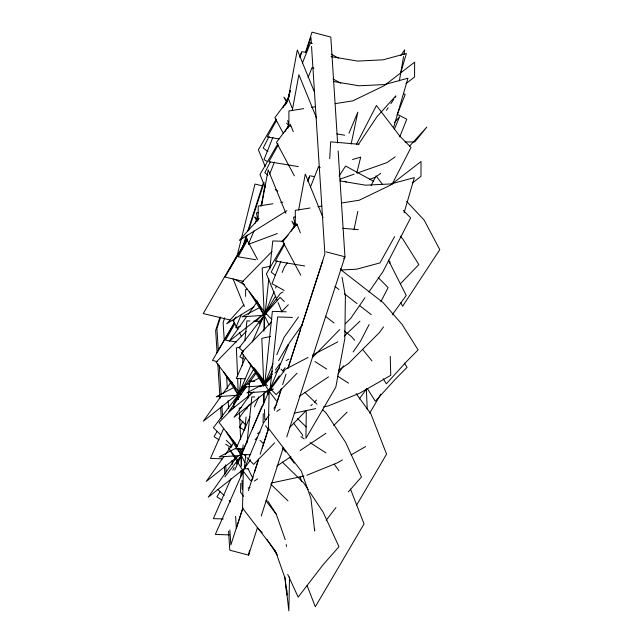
<?xml version="1.0" encoding="UTF-8"?>
<svg xmlns="http://www.w3.org/2000/svg" width="643" height="643" viewBox="0 0 643 643"><rect width="100%" height="100%" fill="white"/><g stroke="black" fill="none" stroke-linecap="round" stroke-linejoin="round"><path stroke-width="0.96" d="M245.618 296.423L245.65 289.487L247.611 289.181M258.156 219.946L258.213 206.081L272.962 203.743M294.526 227.067L295.266 225.211L295.322 210.349L310.079 208.011M306.277 411.665L305.931 438.309L335.823 387.102L344.841 338.531L345.387 296.101L342.092 277.358M238.32 399.223L237.685 378.47M240.739 483.351L240.554 492.321L243.609 496.3M240.884 476.375L241.004 470.395M241.085 466.408L241.021 448.541M238.698 461.28L228.313 447.737L243.295 471.231L242.532 508.099L275.517 551.107L285.13 578.467L288.836 610.85L289.535 576.964M263.895 331.241L264.225 315.295L262.191 267.938L270.036 266.266M263.083 422.572L263.268 413.602M263.453 404.632L263.678 393.669M286.955 590.081L286.858 595.064L284.72 576.425M314.692 528.916L314.652 530.909L310.947 498.526L301.342 471.166L268.348 428.158L269.112 391.29L254.138 367.796L265.133 382.135M329.706 158.741L330.671 141.83L358.995 144.281M240.876 378.727L239.413 392.688L233.377 406.384M242.234 365.763L243.384 354.791M244.846 340.83L246.936 320.889L249.902 320.986M243.158 444.916L242.323 452.897L206.274 481.406L224.11 456.249M244.83 428.961L246.084 416.994M246.92 409.02L247.129 407.027M248.069 398.049L249.846 381.098L254.789 381.259M245.763 454.714L244.3 468.675L215.341 534.413L229.189 534.872M247.016 442.754L251.823 396.876L254.789 396.98M268.782 278.845L265.229 312.747L252.361 341.963M269.827 268.87L272.753 240.948L283.635 241.31M261.331 205.744L264.844 185.313M399.383 80.889L403.563 56.576M403.9 54.623L404.736 49.76L400.846 55.571M261.508 205.76L268.179 169.816L285.91 213.347M282.807 107.944L288.289 98.556L297.307 49.985L314.66 92.592M292.227 110.652L298.899 74.709L316.629 118.24M298.617 210.028L305.288 174.084L323.019 217.615M228.57 531.231L229.792 550.207L248.592 555.126L249.492 550.657M351.134 144.064L357.821 112.179L348.972 133.262M353.996 229.72L357.846 211.362M356.857 172.67L360.715 157.133L352.525 159.512M290.331 90.55L287.284 101.104L285.468 104.648M300.032 56.954L301.141 53.112M308.021 181.053L309.13 177.211M290.331 90.655L287.284 101.104L284.849 105.476M300.016 57.388L301.68 51.681L306.574 52.509M307.997 181.487L309.661 175.788L314.556 176.608M400.822 72.514L406.36 53.506L382.979 59.839L357.5 61.077L331.057 56.624M393.556 127.652L407.951 78.229L384.57 84.563L359.091 85.8L333.629 81.516M404.101 212.777L414.341 177.613L390.96 183.938L365.481 185.176L340.018 180.892M219.962 317.144L215.654 330.486L217.069 352.46M241.824 249.468L246.132 236.126M247.668 231.359L263.373 182.749M305.546 52.163L312.016 32.15L330.815 37.069L337.623 142.939M220.613 317.079L216.916 328.533L218.339 350.58M243.745 245.481L246.824 235.933M248.672 230.202L264.096 182.475M306.028 52.638L310.963 37.366L311.349 43.378M224.672 317.859L223.129 322.633L224.286 340.613M255.231 223.266L257.385 216.57M260.785 206.065L262.633 200.327M242.869 507.761L230.845 544.991L229.873 529.961M248.415 490.577L258.59 459.07M260.134 454.304L268.766 427.571M274.32 410.387L281.409 388.428M282.647 384.61L286.039 374.105M287.887 368.383L324.884 253.824L311.542 46.384M242.845 508.275L236.367 528.337L235.595 516.361M251.485 481.519L253.029 476.744M254.572 471.962L258.582 459.544M262.288 448.075L268.461 428.969M277.101 402.213L281.112 389.787M288.209 367.812L300.554 329.594M301.487 326.724L322.778 260.793M248.592 555.126L257.513 527.485M261.211 516.048L283.378 447.424M286.762 436.935L344.945 256.79L338.138 150.928M272.881 137.313L264.016 159.593L267.488 161.522M286.545 102.96L289.133 96.466M302.427 63.046L310.553 42.623L312.289 43.587M269.666 174.108L274.473 162.036M288.136 127.684L288.876 125.827L288.932 110.974L303.681 108.635M308.077 77.554L312.144 67.346L313.88 68.311M280.862 261.412L271.997 283.692L284.158 290.443M310.408 187.145L318.534 166.722L320.27 167.686M397.061 114.936L405.186 94.505L403.491 93.621M399.761 136.871L406.778 119.228L397.454 114.35M254.001 230.853L248.335 244.372L277.358 233.53M241.438 314.266L235.772 327.777L240.45 326.033M274.079 291.665L265.229 312.747L229.181 341.256L247.025 316.099M275.622 288L276.386 286.167M282.156 272.423L284.471 266.925L287.349 262.866M250.955 365.192L239.413 392.688L203.365 421.197L221.2 396.04M272.929 363.906L264.852 383.148L260.15 386.869M276.779 354.735L284.085 337.326L298.473 317.039M247.708 440.061L242.323 452.897L238.738 448.203M252.321 429.066L261.556 407.067L263.863 403.828M394.255 129.492L399.641 116.632L394.344 122.628M245.53 357.484L236.278 378.478L245.176 378.775M223.724 428.294L210.454 458.419L222.325 458.813M249.966 416.929L235.893 448.886L243.81 449.144M254.395 406.882L258.816 396.844M263.638 385.888L264.45 384.064M231.062 478.456L213.363 518.628L223.258 518.957M234.679 470.242L241.921 453.805M269.104 136.501L263.196 148.003L267.962 151.684M270.245 162.108L264.787 172.726L267.962 175.177M287.509 128.487L288.876 125.827L287.694 120.498M277.093 260.6L271.185 272.102L275.156 275.172M293.907 227.863L295.266 225.211L293.489 217.205L295.459 216.892M356.495 144.233L376.428 105.484L399.713 135.994L411.022 147.456L391.997 184.445M371.059 185.578L376.042 175.885L382.609 184.493M369.09 324.586L360.482 341.32L353.152 351.938M380.865 301.696L388.115 287.606L378.132 277.495M276.57 120.345L267.319 136.959L279.07 138.936M278.162 145.069L268.911 161.69L298.288 166.625M287.413 128.455L288.876 125.827L286.617 123.207M247.442 240.177L238.191 256.798L255.818 259.764M234.88 323.59L225.621 340.203L236.399 342.02M284.552 244.444L275.3 261.066L304.686 266.009M293.803 227.831L295.266 225.211L297.235 224.897M394.593 236.648L379.989 262.891L356.6 269.216L340.927 269.98M247.121 239.092L225.058 277.053L243.44 281.425M234.558 322.505L212.487 360.466L217.326 361.615M276.337 119.035L258.398 149.755L265.189 166.433M277.921 143.759L259.989 174.486L265.27 187.451M284.897 131.815L288.884 124.983M229.27 269.594L247.201 238.866M216.707 352.999L234.14 323.132M284.319 243.134L266.387 273.862L277.326 300.715M291.295 231.191L295.274 224.367M243.416 350.684L239.863 356.72L243.215 358.882M259.153 323.927L275.389 296.31M217.085 431.485L214.039 436.661L219.062 439.908M233.329 403.868L253.631 369.347M243.03 421.085L239.477 427.129L244.501 430.368M265.366 383.107L272.471 371.027M278.564 360.667L288.209 344.27M219.994 491.694L216.948 496.87L221.972 500.109M232.686 470.113L234.213 467.525M236.238 464.077L242.331 453.717M369.701 413.103L380.865 394.111M356.632 505.085L386.58 454.159L370.874 413.827L356.15 393.637M343.651 258.799L344.945 256.79L326.146 251.871M339.062 176.029L345.621 166.047L373.671 181.318M358.231 144.739L377.136 116.512L395.718 95.976M386.483 110.283L388.147 107.791M390.928 103.644L393.709 99.488M394.818 97.832L395.935 96.169M364.975 297.717L350.885 318.14L345.299 323.855M368.921 291.994L383.011 271.571L410.636 217.864L403.322 210.446M337.937 374.001L343.571 365.827M248.174 314.475L256.806 302.298M269.835 306.253L265.229 312.747L271.885 319.491M222.928 393.604L230.982 382.239M244.01 386.194L239.413 392.688L241.406 394.714M246.639 386.499L228.804 411.657L253.881 391.828M248.367 384.064L256.42 372.699M250.762 393.709L234.076 417.243L270.116 388.734L279.327 375.753M302.588 324.249L289.358 342.912L270.116 388.734L241.165 454.472L250.071 454.762M267.729 379.089L264.852 383.148L267.512 385.848M282.775 370.882L285.082 367.635M225.259 454.625L233.891 442.448M237.026 456.61L208.252 497.184L244.3 468.675L250.625 459.753M269.288 414.735L263.534 422.853L244.3 468.675L248.254 468.811M273.894 408.249L276.771 404.19M383.541 326.869L379.474 332.511L348.522 363.52L338.515 370.199M392.27 314.773L406.231 295.418L388.332 260.029M359.276 399.03L366.831 388.549M220.573 434.716L213.396 427.716L254.564 373.318L256.316 372.401M272.503 373.953L263.839 385.696L241.672 387.207L249.548 383.083M275.389 370.038L280.002 363.777M247.523 235.097L245.755 237.452L257.513 259.475M297.227 225.54L295.266 225.211L282.864 241.72L300.747 275.196M236.142 316.935L233.184 320.865L237.894 329.674M249.203 404.712L238.826 418.175L245.296 424.476M224.841 476.833L242.628 453.95M326.178 520.235L335.935 507.568M238.513 399.215L238.408 395.236L245.642 387.03M248.278 384.04L250.907 381.058M271.74 376.742L263.839 385.696L248.865 362.21L259.25 375.745M275.027 373.012L279.633 367.788M255.134 439.772L257.112 437.529M348.329 491.903L361.495 476.977L345.637 442.392L326.322 413.28L322.738 409.776M259.161 218.387L239.252 240.394L286.899 210.695M243.938 304.734L226.682 323.807L253.913 306.832M409.511 146.154L426.839 127.089L414.799 141.942L405.01 141.934M400.332 283.868L418.834 264.562L402.856 239.083L400.235 236.077M271.973 251.501L241.945 282.237L265.229 312.747L268.726 309.17M281.755 241.503L288.04 235.065M246.156 331.442L216.12 362.178L239.413 392.688L242.202 389.827M255.93 321.444L261.516 315.721M271.587 321.91L241.559 352.637L264.249 382.368M281.369 311.903L288.353 304.758M234.398 406.657L219.03 422.387L237.54 446.636M266.941 381.002L264.852 383.148L272.367 311.349L286.215 311.807M297.106 373.173L276.152 394.609L270.832 389.216M312.474 357.444L339.713 329.578M274.577 442.914L253.631 464.359L246.976 457.615M289.945 427.193L306.012 410.756M310.899 405.757L312.297 404.326M314.387 402.18L316.485 400.034M333.733 425.513L347.099 412.123M344.359 336L359.943 321.17M405.95 83.654L414.574 76.983L414.631 62.122L384.064 85.768L352.854 100.838L335.156 103.644M412.348 183.03L420.964 176.359L421.028 161.497L390.462 185.144L359.252 200.214L341.546 203.019M395.18 156.828L387.062 162.575L356.961 173.176M376.637 176.278L380.704 173.401M265.897 314.186L264.225 315.295L239.212 347.775L243.52 351.978M232.87 388.034L216.233 396.747L238.408 395.236L240.072 394.127M265.511 384.586L263.839 385.696L257.128 372.426M276.82 411.359L280.155 409.133M299.325 396.337L328.509 376.87M254.29 481.101L257.626 478.882M276.803 466.087L290.974 456.634M300.144 450.51L325.993 433.269M342.446 459.914L337.286 462.88L306.848 475.249M351.038 454.955L365.65 446.539M283.016 292.002L280.388 293.377L264.225 315.295L264.603 329.208M258.687 308.093L242.049 316.806L264.225 315.295L265.977 314.379M286.135 360.562L288.763 359.188M252.177 381.709L258.309 378.494M308.045 357.444L285.275 369.363L269.112 391.29L246.936 392.801L260.954 385.462M312.426 355.145L337.824 341.851M265.591 384.779L263.839 385.696L261.814 338.347L270.631 336.458M273.492 388.991L269.112 391.29L276.442 400.846M257.473 433.519L260.102 432.144M235.78 448.243L219.142 456.956L241.318 455.445L241.583 465.379M340.034 179.148L354.14 174.173M369.371 179.413L375.014 177.428M240.289 347.043L236.375 347.879L237.597 376.493M241.246 407.67L239.284 408.088L239.365 410.065M266.716 419.067L264.755 419.485L264.49 409.543M294.156 413.2L315.713 408.594M323.558 406.923L328.452 405.878L359.815 393.138L390.759 375.311L390.245 356.431M248.11 487.973L250.071 487.555M271.627 482.949L303.97 476.045M311.55 107.381L315.488 106.762M280.83 202.497L282.799 202.183M258.349 212.624L256.38 212.937L257.956 220.051M317.947 206.765L321.878 206.138M292.477 317.433L277.639 316.935L270.116 388.734L272.102 388.798M253.856 321.122L259.788 321.315M342.623 228.281L358.255 229.631M290.837 126.157L288.876 125.827L276.466 142.344L294.357 175.82M336.868 133.905L344.696 135.223M262.698 185.883L254.958 184.043L237.331 254.909L203.22 313.575L230.323 320.021M232.26 320.487L234.197 320.945M331.394 54.197L338.347 58.055M332.986 78.92L340.806 83.26M344.592 181.189L346.328 182.154M275.164 189.621L277.768 191.067M234.888 279.424L244.444 284.728M315.006 361.543L326.724 369.106M337.615 376.123L348.498 383.14M300.852 436.693L304.203 438.847M310.063 442.633L325.977 452.889M225.765 444.225L230.789 447.464M340.549 269.497L383.132 302.636L402.108 324.434L418.095 349.913L406.215 361.937L386.347 383.791L383.148 378.695M334.979 286.424L338.917 289.495M344.439 293.795L357.058 303.617M359.421 305.457L371.252 314.66M325.358 316.26L334.038 323.011M344.286 330.992L351.383 336.514L354.655 340.276M284.327 301.583L280.018 297.379L264.225 315.295L249.251 291.809L259.635 305.345M281.071 369.186L283.949 371.984M304.774 392.278L316.991 404.182M297.605 418.593L306.221 426.992M259.981 440.326L263.574 443.831M282.253 462.028L303.801 483.022L308.214 489.677M226.32 440.318L232.067 445.912M270.767 484.139L288.008 500.937M217.736 489.323L224.206 495.624M229.229 500.519L230.668 501.918M257.248 527.815L262.272 532.717M243.649 454.239L245.65 456.265M406.649 201.388L424.163 220.123L439.78 249.645L402.639 306.205L400.806 302.732M362.507 349.294L371.959 360.86M295.266 225.211L291.882 221.264L294.703 226.553M257.594 220.284L254.765 216.996L257.12 221.401M293.554 423.142L302.106 434.298L302.765 436.179M265.527 425.754L268.581 429.741M282.631 448.058L285.685 452.045M289.961 457.615L294.237 463.193M234.422 386.081L223.426 371.75L238.408 395.236M236.11 444.699L226.336 431.951L241.318 455.445M243.295 471.231L250.625 480.787M265.897 500.696L276.281 514.239L285.227 539.71M334.215 464.198L338.925 470.652M309.87 492.176L323.107 512.141L338.965 546.719L323.172 564.634L298.159 597.114L287.726 574.368M266.853 539.236L277.334 555.046M267.721 500.817L276.281 514.239M274.617 550.488L276.755 553.84M404.391 363.102L407.051 367.346L395.172 379.37L375.303 401.224L367.314 388.485M286.248 101.57L283.893 97.165L287.284 101.104L274.882 117.621L283.354 133.479M239.3 332.318L241.655 336.723M256.621 300.257L269.144 325.028M266.524 391.008L268.316 394.545M231.697 381.966L239.3 397.004M234.607 442.175L236.841 446.596M237.733 448.364L244.895 462.526M248.029 468.715L252.948 478.448M288.289 98.556L292.059 107.815M290.258 124.203L293.272 131.614M296.648 223.579L300.426 232.846M278.081 302.572L281.473 310.907M233.047 278.853L244.364 306.639M350.483 489.074L364.051 523.908L315.319 606.759L307.113 585.677M300.048 476.905L301.704 481.623M340.533 268.477L340.878 270.454M286.231 544.541L286.448 546.502M226.537 375.56L227.373 388.541M228.144 400.525L228.659 408.514M231.03 445.462L231.159 447.456M231.994 460.436L232.252 464.431M219.303 365.61L221.168 394.673M221.883 405.701L222.591 416.72M225.685 464.825L226.135 471.833M217.776 363.448L220.027 398.403M220.597 407.389L221.305 418.376M224.391 466.312L224.905 474.301M389.803 261.251L389.883 263.228M366.341 388.581L367.233 409.294M239.453 412.034L240.635 439.659M264.032 392.656L264.297 402.59M241.72 470.346L241.848 475.322M241.985 480.289L242.226 489.227"/></g></svg>
